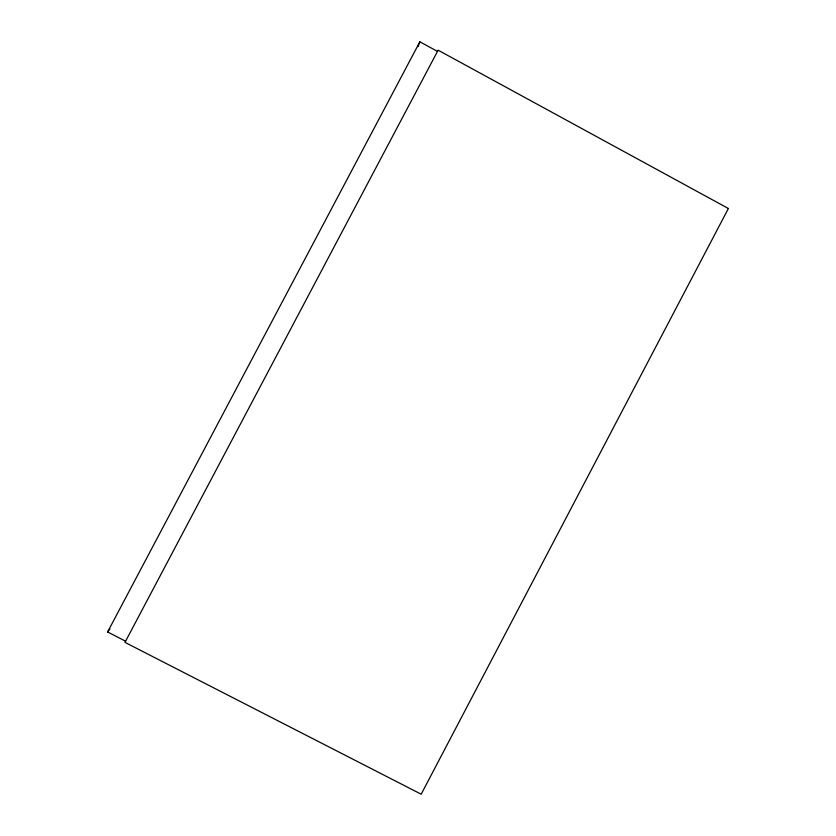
<?xml version="1.0" encoding="UTF-8"?>
<svg xmlns="http://www.w3.org/2000/svg" width="836" height="836" viewBox="0 0 836 836"><rect width="100%" height="100%" fill="white"/><g stroke="black" fill="none" stroke-linecap="round" stroke-linejoin="round"><path stroke-width="1.25" d="M418.073 46.649L419.86 41.8L437.5 51.424M125.619 641.202L107.614 631.974L419.86 41.8M107.614 631.974L109.965 628.881M728.386 208.498L421.187 794.2L124.972 642.382L438.127 50.191L728.386 208.498"/></g></svg>
